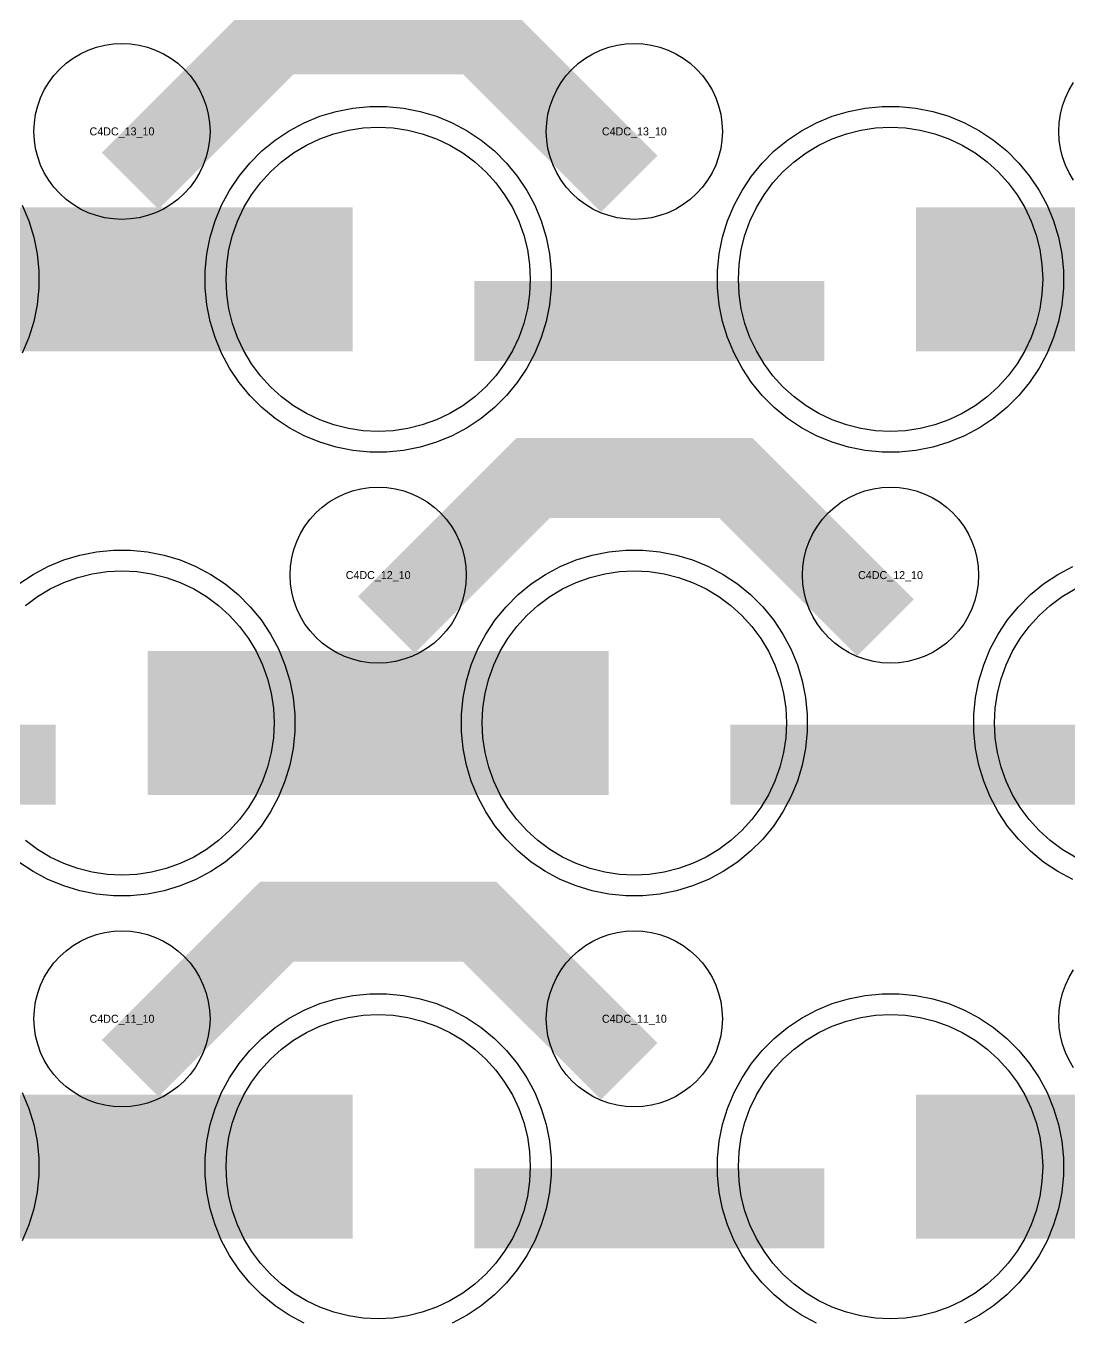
# Model space of a CAD drawing. Extents: x -11880 to 11880, y -14992 to 14992.
# Drawn here: x -8830 to -8504.2, y -13363.9 to -12959.1 of the extents above; entities that cross this region are included whole.
import ezdxf
from ezdxf.enums import TextEntityAlignment as Align

# ---------------------------------------------------------------- set-up
doc = ezdxf.new("R2010")
doc.units = 0
doc.header["$MEASUREMENT"] = 0
for name, color, linetype in [('GDS_775_DT_237', 138, 'CONTINUOUS'), ('RDL1_FS', 34, 'CONTINUOUS'), ('RDL_BS', 160, 'CONTINUOUS')]:
    doc.layers.add(name, color=color, linetype=linetype)

msp = doc.modelspace()

# ---------------------------------------------------------------- linework, layer by layer
at = {"layer": 'RDL1_FS'}
for points in [[(-8720, -13085.739), (-8724.657, -13085.51), (-8729.268, -13084.826), (-8733.791, -13083.694), (-8738.181, -13082.122), (-8742.395, -13080.13), (-8746.395, -13077.732), (-8750.14, -13074.954), (-8753.594, -13071.824), (-8756.724, -13068.37), (-8759.502, -13064.625), (-8761.9, -13060.625), (-8763.892, -13056.411), (-8765.464, -13052.021), (-8766.596, -13047.498), (-8767.28, -13042.887), (-8767.509, -13038.23), (-8767.28, -13033.573), (-8766.596, -13028.962), (-8765.464, -13024.439), (-8763.892, -13020.049), (-8761.9, -13015.835), (-8759.502, -13011.835), (-8756.724, -13008.09), (-8753.594, -13004.636), (-8750.14, -13001.506), (-8746.395, -12998.728), (-8742.395, -12996.33), (-8738.181, -12994.338), (-8733.791, -12992.766), (-8729.268, -12991.634), (-8724.657, -12990.95), (-8720, -12990.721), (-8715.343, -12990.95), (-8710.732, -12991.634), (-8706.209, -12992.766), (-8701.819, -12994.338), (-8697.605, -12996.33), (-8693.605, -12998.728), (-8689.86, -13001.506), (-8686.406, -13004.636), (-8683.276, -13008.09), (-8680.498, -13011.835), (-8678.1, -13015.835), (-8676.108, -13020.049), (-8674.536, -13024.439), (-8673.404, -13028.962), (-8672.72, -13033.573), (-8672.491, -13038.23), (-8672.72, -13042.887), (-8673.404, -13047.498), (-8674.536, -13052.021), (-8676.108, -13056.411), (-8678.1, -13060.625), (-8680.498, -13064.625), (-8683.276, -13068.37), (-8686.406, -13071.824), (-8689.86, -13074.954), (-8693.605, -13077.732), (-8697.605, -13080.13), (-8701.819, -13082.122), (-8706.209, -13083.694), (-8710.732, -13084.826), (-8715.343, -13085.51)], [(-8560, -13085.739), (-8564.657, -13085.51), (-8569.268, -13084.826), (-8573.791, -13083.694), (-8578.181, -13082.122), (-8582.395, -13080.13), (-8586.395, -13077.732), (-8590.14, -13074.954), (-8593.594, -13071.824), (-8596.724, -13068.37), (-8599.502, -13064.625), (-8601.9, -13060.625), (-8603.892, -13056.411), (-8605.464, -13052.021), (-8606.596, -13047.498), (-8607.28, -13042.887), (-8607.509, -13038.23), (-8607.28, -13033.573), (-8606.596, -13028.962), (-8605.464, -13024.439), (-8603.892, -13020.049), (-8601.9, -13015.835), (-8599.502, -13011.835), (-8596.724, -13008.09), (-8593.594, -13004.636), (-8590.14, -13001.506), (-8586.395, -12998.728), (-8582.395, -12996.33), (-8578.181, -12994.338), (-8573.791, -12992.766), (-8569.268, -12991.634), (-8564.657, -12990.95), (-8560, -12990.721), (-8555.343, -12990.95), (-8550.732, -12991.634), (-8546.209, -12992.766), (-8541.819, -12994.338), (-8537.605, -12996.33), (-8533.605, -12998.728), (-8529.86, -13001.506), (-8526.406, -13004.636), (-8523.276, -13008.09), (-8520.498, -13011.835), (-8518.1, -13015.835), (-8516.108, -13020.049), (-8514.536, -13024.439), (-8513.404, -13028.962), (-8512.72, -13033.573), (-8512.491, -13038.23), (-8512.72, -13042.887), (-8513.404, -13047.498), (-8514.536, -13052.021), (-8516.108, -13056.411), (-8518.1, -13060.625), (-8520.498, -13064.625), (-8523.276, -13068.37), (-8526.406, -13071.824), (-8529.86, -13074.954), (-8533.605, -13077.732), (-8537.605, -13080.13), (-8541.819, -13082.122), (-8546.209, -13083.694), (-8550.732, -13084.826), (-8555.343, -13085.51)], [(-8640, -13224.304), (-8644.657, -13224.075), (-8649.268, -13223.391), (-8653.791, -13222.259), (-8658.181, -13220.687), (-8662.395, -13218.695), (-8666.395, -13216.297), (-8670.14, -13213.519), (-8673.594, -13210.389), (-8676.724, -13206.935), (-8679.502, -13203.19), (-8681.9, -13199.19), (-8683.892, -13194.976), (-8685.464, -13190.586), (-8686.596, -13186.063), (-8687.28, -13181.452), (-8687.509, -13176.795), (-8687.28, -13172.138), (-8686.596, -13167.527), (-8685.464, -13163.004), (-8683.892, -13158.614), (-8681.9, -13154.4), (-8679.502, -13150.4), (-8676.724, -13146.655), (-8673.594, -13143.201), (-8670.14, -13140.071), (-8666.395, -13137.293), (-8662.395, -13134.895), (-8658.181, -13132.903), (-8653.791, -13131.331), (-8649.268, -13130.199), (-8644.657, -13129.515), (-8640, -13129.286), (-8635.343, -13129.515), (-8630.732, -13130.199), (-8626.209, -13131.331), (-8621.819, -13132.903), (-8617.605, -13134.895), (-8613.605, -13137.293), (-8609.86, -13140.071), (-8606.406, -13143.201), (-8603.276, -13146.655), (-8600.498, -13150.4), (-8598.1, -13154.4), (-8596.108, -13158.614), (-8594.536, -13163.004), (-8593.404, -13167.527), (-8592.72, -13172.138), (-8592.491, -13176.795), (-8592.72, -13181.452), (-8593.404, -13186.063), (-8594.536, -13190.586), (-8596.108, -13194.976), (-8598.1, -13199.19), (-8600.498, -13203.19), (-8603.276, -13206.935), (-8606.406, -13210.389), (-8609.86, -13213.519), (-8613.605, -13216.297), (-8617.605, -13218.695), (-8621.819, -13220.687), (-8626.209, -13222.259), (-8630.732, -13223.391), (-8635.343, -13224.075)], [(-8720, -13362.869), (-8724.657, -13362.64), (-8729.268, -13361.956), (-8733.791, -13360.824), (-8738.181, -13359.252), (-8742.395, -13357.26), (-8746.395, -13354.862), (-8750.14, -13352.084), (-8753.594, -13348.954), (-8756.724, -13345.5), (-8759.502, -13341.755), (-8761.9, -13337.755), (-8763.892, -13333.541), (-8765.464, -13329.151), (-8766.596, -13324.628), (-8767.28, -13320.017), (-8767.509, -13315.36), (-8767.28, -13310.703), (-8766.596, -13306.092), (-8765.464, -13301.569), (-8763.892, -13297.179), (-8761.9, -13292.965), (-8759.502, -13288.965), (-8756.724, -13285.22), (-8753.594, -13281.766), (-8750.14, -13278.636), (-8746.395, -13275.858), (-8742.395, -13273.46), (-8738.181, -13271.468), (-8733.791, -13269.896), (-8729.268, -13268.764), (-8724.657, -13268.08), (-8720, -13267.851), (-8715.343, -13268.08), (-8710.732, -13268.764), (-8706.209, -13269.896), (-8701.819, -13271.468), (-8697.605, -13273.46), (-8693.605, -13275.858), (-8689.86, -13278.636), (-8686.406, -13281.766), (-8683.276, -13285.22), (-8680.498, -13288.965), (-8678.1, -13292.965), (-8676.108, -13297.179), (-8674.536, -13301.569), (-8673.404, -13306.092), (-8672.72, -13310.703), (-8672.491, -13315.36), (-8672.72, -13320.017), (-8673.404, -13324.628), (-8674.536, -13329.151), (-8676.108, -13333.541), (-8678.1, -13337.755), (-8680.498, -13341.755), (-8683.276, -13345.5), (-8686.406, -13348.954), (-8689.86, -13352.084), (-8693.605, -13354.862), (-8697.605, -13357.26), (-8701.819, -13359.252), (-8706.209, -13360.824), (-8710.732, -13361.956), (-8715.343, -13362.64)], [(-8560, -13362.869), (-8564.657, -13362.64), (-8569.268, -13361.956), (-8573.791, -13360.824), (-8578.181, -13359.252), (-8582.395, -13357.26), (-8586.395, -13354.862), (-8590.14, -13352.084), (-8593.594, -13348.954), (-8596.724, -13345.5), (-8599.502, -13341.755), (-8601.9, -13337.755), (-8603.892, -13333.541), (-8605.464, -13329.151), (-8606.596, -13324.628), (-8607.28, -13320.017), (-8607.509, -13315.36), (-8607.28, -13310.703), (-8606.596, -13306.092), (-8605.464, -13301.569), (-8603.892, -13297.179), (-8601.9, -13292.965), (-8599.502, -13288.965), (-8596.724, -13285.22), (-8593.594, -13281.766), (-8590.14, -13278.636), (-8586.395, -13275.858), (-8582.395, -13273.46), (-8578.181, -13271.468), (-8573.791, -13269.896), (-8569.268, -13268.764), (-8564.657, -13268.08), (-8560, -13267.851), (-8555.343, -13268.08), (-8550.732, -13268.764), (-8546.209, -13269.896), (-8541.819, -13271.468), (-8537.605, -13273.46), (-8533.605, -13275.858), (-8529.86, -13278.636), (-8526.406, -13281.766), (-8523.276, -13285.22), (-8520.498, -13288.965), (-8518.1, -13292.965), (-8516.108, -13297.179), (-8514.536, -13301.569), (-8513.404, -13306.092), (-8512.72, -13310.703), (-8512.491, -13315.36), (-8512.72, -13320.017), (-8513.404, -13324.628), (-8514.536, -13329.151), (-8516.108, -13333.541), (-8518.1, -13337.755), (-8520.498, -13341.755), (-8523.276, -13345.5), (-8526.406, -13348.954), (-8529.86, -13352.084), (-8533.605, -13354.862), (-8537.605, -13357.26), (-8541.819, -13359.252), (-8546.209, -13360.824), (-8550.732, -13361.956), (-8555.343, -13362.64)]]:
    msp.add_lwpolyline(points, close=True, dxfattribs=at)
for points in [[(-8871.998, -13038.23, 45, 45, 0), (-8799.998, -13038.23, 45, 45, 0)], [(-8799.998, -13038.23, 45, 45, 0), (-8727.998, -13038.23, 45, 45, 0)], [(-8551.998, -13038.23, 45, 45, 0), (-8479.998, -13038.23, 45, 45, 0)], [(-8791.998, -13176.795, 45, 45, 0), (-8719.998, -13176.795, 45, 45, 0)], [(-8719.998, -13176.795, 45, 45, 0), (-8647.998, -13176.795, 45, 45, 0)], [(-8871.998, -13315.36, 45, 45, 0), (-8799.998, -13315.36, 45, 45, 0)], [(-8799.998, -13315.36, 45, 45, 0), (-8727.998, -13315.36, 45, 45, 0)], [(-8551.998, -13315.36, 45, 45, 0), (-8479.998, -13315.36, 45, 45, 0)]]:
    msp.add_lwpolyline(points, format="xyseb", dxfattribs=at)
for points in [[(-8830.14, -13140.071), (-8826.395, -13137.293), (-8822.395, -13134.895), (-8818.181, -13132.903), (-8813.791, -13131.331), (-8809.268, -13130.199), (-8804.657, -13129.515), (-8800, -13129.286), (-8795.343, -13129.515), (-8790.732, -13130.199), (-8786.209, -13131.331), (-8781.819, -13132.903), (-8777.605, -13134.895), (-8773.605, -13137.293), (-8769.86, -13140.071), (-8766.406, -13143.201), (-8763.276, -13146.655), (-8760.498, -13150.4), (-8758.1, -13154.4), (-8756.108, -13158.614), (-8754.536, -13163.004), (-8753.404, -13167.527), (-8752.72, -13172.138), (-8752.491, -13176.795), (-8752.72, -13181.452), (-8753.404, -13186.063), (-8754.536, -13190.586), (-8756.108, -13194.976), (-8758.1, -13199.19), (-8760.498, -13203.19), (-8763.276, -13206.935), (-8766.406, -13210.389), (-8769.86, -13213.519), (-8773.605, -13216.297), (-8777.605, -13218.695), (-8781.819, -13220.687), (-8786.209, -13222.259), (-8790.732, -13223.391), (-8795.343, -13224.075), (-8800, -13224.304), (-8804.657, -13224.075), (-8809.268, -13223.391), (-8813.791, -13222.259), (-8818.181, -13220.687), (-8822.395, -13218.695), (-8826.395, -13216.297), (-8830.14, -13213.519)], [(-8502.395, -13218.695), (-8506.395, -13216.297), (-8510.14, -13213.519), (-8513.594, -13210.389), (-8516.724, -13206.935), (-8519.502, -13203.19), (-8521.9, -13199.19), (-8523.892, -13194.976), (-8525.464, -13190.586), (-8526.596, -13186.063), (-8527.28, -13181.452), (-8527.509, -13176.795), (-8527.28, -13172.138), (-8526.596, -13167.527), (-8525.464, -13163.004), (-8523.892, -13158.614), (-8521.9, -13154.4), (-8519.502, -13150.4), (-8516.724, -13146.655), (-8513.594, -13143.201), (-8510.14, -13140.071), (-8506.395, -13137.293), (-8502.395, -13134.895)]]:
    msp.add_lwpolyline(points, dxfattribs=at)
at = {"layer": 'RDL_BS'}
for points in [[(-8797.438, -13007.544, 25, 25, 0), (-8751.623, -12961.729, 25, 25, 0), (-8718.07, -12961.729, 25, 25, 0)], [(-8641.599, -13008.443, 25, 25, 0), (-8688.313, -12961.729, 25, 25, 0), (-8718.071, -12961.729, 25, 25, 0)], [(-8689.984, -13051.243, 25, 25, 0), (-8580.719, -13051.243, 25, 25, 0)], [(-8717.438, -13146.109, 25, 25, 0), (-8671.623, -13100.294, 25, 25, 0), (-8638.07, -13100.294, 25, 25, 0)], [(-8561.599, -13147.008, 25, 25, 0), (-8608.313, -13100.294, 25, 25, 0), (-8638.071, -13100.294, 25, 25, 0)], [(-8929.984, -13189.808, 25, 25, 0), (-8820.719, -13189.808, 25, 25, 0)], [(-8609.984, -13189.808, 25, 25, 0), (-8500.719, -13189.808, 25, 25, 0)], [(-8797.438, -13284.674, 25, 25, 0), (-8751.623, -13238.859, 25, 25, 0), (-8718.07, -13238.859, 25, 25, 0)], [(-8641.599, -13285.573, 25, 25, 0), (-8688.313, -13238.859, 25, 25, 0), (-8718.071, -13238.859, 25, 25, 0)], [(-8689.984, -13328.373, 25, 25, 0), (-8580.719, -13328.373, 25, 25, 0)]]:
    msp.add_lwpolyline(points, format="xyseb", dxfattribs=at)
for points in [[(-8800, -13019.536), (-8802.693, -13019.404), (-8805.365, -13019.008), (-8807.984, -13018.351), (-8810.519, -13017.444), (-8812.956, -13016.292), (-8815.28, -13014.899), (-8817.443, -13013.296), (-8819.442, -13011.484), (-8821.254, -13009.485), (-8822.857, -13007.322), (-8824.25, -13004.998), (-8825.402, -13002.561), (-8826.309, -13000.026), (-8826.966, -12997.407), (-8827.362, -12994.735), (-8827.494, -12992.042), (-8827.362, -12989.349), (-8826.966, -12986.677), (-8826.309, -12984.058), (-8825.402, -12981.523), (-8824.25, -12979.086), (-8822.857, -12976.762), (-8821.254, -12974.599), (-8819.442, -12972.6), (-8817.443, -12970.788), (-8815.28, -12969.185), (-8812.956, -12967.792), (-8810.519, -12966.64), (-8807.984, -12965.733), (-8805.365, -12965.076), (-8802.693, -12964.68), (-8800, -12964.548), (-8797.307, -12964.68), (-8794.635, -12965.076), (-8792.016, -12965.733), (-8789.481, -12966.64), (-8787.044, -12967.792), (-8784.72, -12969.185), (-8782.557, -12970.788), (-8780.558, -12972.6), (-8778.746, -12974.599), (-8777.143, -12976.762), (-8775.75, -12979.086), (-8774.598, -12981.523), (-8773.691, -12984.058), (-8773.034, -12986.677), (-8772.638, -12989.349), (-8772.506, -12992.042), (-8772.638, -12994.735), (-8773.034, -12997.407), (-8773.691, -13000.026), (-8774.598, -13002.561), (-8775.75, -13004.998), (-8777.143, -13007.322), (-8778.746, -13009.485), (-8780.558, -13011.484), (-8782.557, -13013.296), (-8784.72, -13014.899), (-8787.044, -13016.292), (-8789.481, -13017.444), (-8792.016, -13018.351), (-8794.635, -13019.008), (-8797.307, -13019.404)], [(-8640, -13019.536), (-8642.693, -13019.404), (-8645.365, -13019.008), (-8647.984, -13018.351), (-8650.519, -13017.444), (-8652.956, -13016.292), (-8655.28, -13014.899), (-8657.443, -13013.296), (-8659.442, -13011.484), (-8661.254, -13009.485), (-8662.857, -13007.322), (-8664.25, -13004.998), (-8665.402, -13002.561), (-8666.309, -13000.026), (-8666.966, -12997.407), (-8667.362, -12994.735), (-8667.494, -12992.042), (-8667.362, -12989.349), (-8666.966, -12986.677), (-8666.309, -12984.058), (-8665.402, -12981.523), (-8664.25, -12979.086), (-8662.857, -12976.762), (-8661.254, -12974.599), (-8659.442, -12972.6), (-8657.443, -12970.788), (-8655.28, -12969.185), (-8652.956, -12967.792), (-8650.519, -12966.64), (-8647.984, -12965.733), (-8645.365, -12965.076), (-8642.693, -12964.68), (-8640, -12964.548), (-8637.307, -12964.68), (-8634.635, -12965.076), (-8632.016, -12965.733), (-8629.481, -12966.64), (-8627.044, -12967.792), (-8624.72, -12969.185), (-8622.557, -12970.788), (-8620.558, -12972.6), (-8618.746, -12974.599), (-8617.143, -12976.762), (-8615.75, -12979.086), (-8614.598, -12981.523), (-8613.691, -12984.058), (-8613.034, -12986.677), (-8612.638, -12989.349), (-8612.506, -12992.042), (-8612.638, -12994.735), (-8613.034, -12997.407), (-8613.691, -13000.026), (-8614.598, -13002.561), (-8615.75, -13004.998), (-8617.143, -13007.322), (-8618.746, -13009.485), (-8620.558, -13011.484), (-8622.557, -13013.296), (-8624.72, -13014.899), (-8627.044, -13016.292), (-8629.481, -13017.444), (-8632.016, -13018.351), (-8634.635, -13019.008), (-8637.307, -13019.404)], [(-8722.644, -13092.23), (-8727.938, -13091.713), (-8733.165, -13090.667), (-8738.205, -13089.136), (-8743.115, -13087.105), (-8747.777, -13084.613), (-8752.191, -13081.666), (-8756.292, -13078.304), (-8760.074, -13074.522), (-8763.436, -13070.421), (-8766.383, -13066.007), (-8768.875, -13061.345), (-8770.906, -13056.435), (-8772.437, -13051.395), (-8773.483, -13046.168), (-8774, -13040.874), (-8774, -13035.586), (-8773.483, -13030.292), (-8772.437, -13025.065), (-8770.906, -13020.025), (-8768.875, -13015.115), (-8766.383, -13010.453), (-8763.436, -13006.039), (-8760.074, -13001.938), (-8756.292, -12998.156), (-8752.191, -12994.794), (-8747.777, -12991.847), (-8743.115, -12989.355), (-8738.205, -12987.324), (-8733.165, -12985.793), (-8727.938, -12984.747), (-8722.644, -12984.23), (-8717.356, -12984.23), (-8712.062, -12984.747), (-8706.835, -12985.793), (-8701.795, -12987.324), (-8696.885, -12989.355), (-8692.223, -12991.847), (-8687.809, -12994.794), (-8683.708, -12998.156), (-8679.926, -13001.938), (-8676.564, -13006.039), (-8673.617, -13010.453), (-8671.125, -13015.115), (-8669.094, -13020.025), (-8667.563, -13025.065), (-8666.517, -13030.292), (-8666, -13035.586), (-8666, -13040.874), (-8666.517, -13046.168), (-8667.563, -13051.395), (-8669.094, -13056.435), (-8671.125, -13061.345), (-8673.617, -13066.007), (-8676.564, -13070.421), (-8679.926, -13074.522), (-8683.708, -13078.304), (-8687.809, -13081.666), (-8692.223, -13084.613), (-8696.885, -13087.105), (-8701.795, -13089.136), (-8706.835, -13090.667), (-8712.062, -13091.713), (-8717.356, -13092.23)], [(-8562.644, -13092.23), (-8567.938, -13091.713), (-8573.165, -13090.667), (-8578.205, -13089.136), (-8583.115, -13087.105), (-8587.777, -13084.613), (-8592.191, -13081.666), (-8596.292, -13078.304), (-8600.074, -13074.522), (-8603.436, -13070.421), (-8606.383, -13066.007), (-8608.875, -13061.345), (-8610.906, -13056.435), (-8612.437, -13051.395), (-8613.483, -13046.168), (-8614, -13040.874), (-8614, -13035.586), (-8613.483, -13030.292), (-8612.437, -13025.065), (-8610.906, -13020.025), (-8608.875, -13015.115), (-8606.383, -13010.453), (-8603.436, -13006.039), (-8600.074, -13001.938), (-8596.292, -12998.156), (-8592.191, -12994.794), (-8587.777, -12991.847), (-8583.115, -12989.355), (-8578.205, -12987.324), (-8573.165, -12985.793), (-8567.938, -12984.747), (-8562.644, -12984.23), (-8557.356, -12984.23), (-8552.062, -12984.747), (-8546.835, -12985.793), (-8541.795, -12987.324), (-8536.885, -12989.355), (-8532.223, -12991.847), (-8527.809, -12994.794), (-8523.708, -12998.156), (-8519.926, -13001.938), (-8516.564, -13006.039), (-8513.617, -13010.453), (-8511.125, -13015.115), (-8509.094, -13020.025), (-8507.563, -13025.065), (-8506.517, -13030.292), (-8506, -13035.586), (-8506, -13040.874), (-8506.517, -13046.168), (-8507.563, -13051.395), (-8509.094, -13056.435), (-8511.125, -13061.345), (-8513.617, -13066.007), (-8516.564, -13070.421), (-8519.926, -13074.522), (-8523.708, -13078.304), (-8527.809, -13081.666), (-8532.223, -13084.613), (-8536.885, -13087.105), (-8541.795, -13089.136), (-8546.835, -13090.667), (-8552.062, -13091.713), (-8557.356, -13092.23)], [(-8720, -13158.101), (-8722.693, -13157.969), (-8725.365, -13157.573), (-8727.984, -13156.916), (-8730.519, -13156.009), (-8732.956, -13154.857), (-8735.28, -13153.464), (-8737.443, -13151.861), (-8739.442, -13150.049), (-8741.254, -13148.05), (-8742.857, -13145.887), (-8744.25, -13143.563), (-8745.402, -13141.126), (-8746.309, -13138.591), (-8746.966, -13135.972), (-8747.362, -13133.3), (-8747.494, -13130.607), (-8747.362, -13127.914), (-8746.966, -13125.242), (-8746.309, -13122.623), (-8745.402, -13120.088), (-8744.25, -13117.651), (-8742.857, -13115.327), (-8741.254, -13113.164), (-8739.442, -13111.165), (-8737.443, -13109.353), (-8735.28, -13107.75), (-8732.956, -13106.357), (-8730.519, -13105.205), (-8727.984, -13104.298), (-8725.365, -13103.641), (-8722.693, -13103.245), (-8720, -13103.113), (-8717.307, -13103.245), (-8714.635, -13103.641), (-8712.016, -13104.298), (-8709.481, -13105.205), (-8707.044, -13106.357), (-8704.72, -13107.75), (-8702.557, -13109.353), (-8700.558, -13111.165), (-8698.746, -13113.164), (-8697.143, -13115.327), (-8695.75, -13117.651), (-8694.598, -13120.088), (-8693.691, -13122.623), (-8693.034, -13125.242), (-8692.638, -13127.914), (-8692.506, -13130.607), (-8692.638, -13133.3), (-8693.034, -13135.972), (-8693.691, -13138.591), (-8694.598, -13141.126), (-8695.75, -13143.563), (-8697.143, -13145.887), (-8698.746, -13148.05), (-8700.558, -13150.049), (-8702.557, -13151.861), (-8704.72, -13153.464), (-8707.044, -13154.857), (-8709.481, -13156.009), (-8712.016, -13156.916), (-8714.635, -13157.573), (-8717.307, -13157.969)], [(-8560, -13158.101), (-8562.693, -13157.969), (-8565.365, -13157.573), (-8567.984, -13156.916), (-8570.519, -13156.009), (-8572.956, -13154.857), (-8575.28, -13153.464), (-8577.443, -13151.861), (-8579.442, -13150.049), (-8581.254, -13148.05), (-8582.857, -13145.887), (-8584.25, -13143.563), (-8585.402, -13141.126), (-8586.309, -13138.591), (-8586.966, -13135.972), (-8587.362, -13133.3), (-8587.494, -13130.607), (-8587.362, -13127.914), (-8586.966, -13125.242), (-8586.309, -13122.623), (-8585.402, -13120.088), (-8584.25, -13117.651), (-8582.857, -13115.327), (-8581.254, -13113.164), (-8579.442, -13111.165), (-8577.443, -13109.353), (-8575.28, -13107.75), (-8572.956, -13106.357), (-8570.519, -13105.205), (-8567.984, -13104.298), (-8565.365, -13103.641), (-8562.693, -13103.245), (-8560, -13103.113), (-8557.307, -13103.245), (-8554.635, -13103.641), (-8552.016, -13104.298), (-8549.481, -13105.205), (-8547.044, -13106.357), (-8544.72, -13107.75), (-8542.557, -13109.353), (-8540.558, -13111.165), (-8538.746, -13113.164), (-8537.143, -13115.327), (-8535.75, -13117.651), (-8534.598, -13120.088), (-8533.691, -13122.623), (-8533.034, -13125.242), (-8532.638, -13127.914), (-8532.506, -13130.607), (-8532.638, -13133.3), (-8533.034, -13135.972), (-8533.691, -13138.591), (-8534.598, -13141.126), (-8535.75, -13143.563), (-8537.143, -13145.887), (-8538.746, -13148.05), (-8540.558, -13150.049), (-8542.557, -13151.861), (-8544.72, -13153.464), (-8547.044, -13154.857), (-8549.481, -13156.009), (-8552.016, -13156.916), (-8554.635, -13157.573), (-8557.307, -13157.969)], [(-8642.644, -13230.795), (-8647.938, -13230.278), (-8653.165, -13229.232), (-8658.205, -13227.701), (-8663.115, -13225.67), (-8667.777, -13223.178), (-8672.191, -13220.231), (-8676.292, -13216.869), (-8680.074, -13213.087), (-8683.436, -13208.986), (-8686.383, -13204.572), (-8688.875, -13199.91), (-8690.906, -13195), (-8692.437, -13189.96), (-8693.483, -13184.733), (-8694, -13179.439), (-8694, -13174.151), (-8693.483, -13168.857), (-8692.437, -13163.63), (-8690.906, -13158.59), (-8688.875, -13153.68), (-8686.383, -13149.018), (-8683.436, -13144.604), (-8680.074, -13140.503), (-8676.292, -13136.721), (-8672.191, -13133.359), (-8667.777, -13130.412), (-8663.115, -13127.92), (-8658.205, -13125.889), (-8653.165, -13124.358), (-8647.938, -13123.312), (-8642.644, -13122.795), (-8637.356, -13122.795), (-8632.062, -13123.312), (-8626.835, -13124.358), (-8621.795, -13125.889), (-8616.885, -13127.92), (-8612.223, -13130.412), (-8607.809, -13133.359), (-8603.708, -13136.721), (-8599.926, -13140.503), (-8596.564, -13144.604), (-8593.617, -13149.018), (-8591.125, -13153.68), (-8589.094, -13158.59), (-8587.563, -13163.63), (-8586.517, -13168.857), (-8586, -13174.151), (-8586, -13179.439), (-8586.517, -13184.733), (-8587.563, -13189.96), (-8589.094, -13195), (-8591.125, -13199.91), (-8593.617, -13204.572), (-8596.564, -13208.986), (-8599.926, -13213.087), (-8603.708, -13216.869), (-8607.809, -13220.231), (-8612.223, -13223.178), (-8616.885, -13225.67), (-8621.795, -13227.701), (-8626.835, -13229.232), (-8632.062, -13230.278), (-8637.356, -13230.795)], [(-8800, -13296.666), (-8802.693, -13296.534), (-8805.365, -13296.138), (-8807.984, -13295.481), (-8810.519, -13294.574), (-8812.956, -13293.422), (-8815.28, -13292.029), (-8817.443, -13290.426), (-8819.442, -13288.614), (-8821.254, -13286.615), (-8822.857, -13284.452), (-8824.25, -13282.128), (-8825.402, -13279.691), (-8826.309, -13277.156), (-8826.966, -13274.537), (-8827.362, -13271.865), (-8827.494, -13269.172), (-8827.362, -13266.479), (-8826.966, -13263.807), (-8826.309, -13261.188), (-8825.402, -13258.653), (-8824.25, -13256.216), (-8822.857, -13253.892), (-8821.254, -13251.729), (-8819.442, -13249.73), (-8817.443, -13247.918), (-8815.28, -13246.315), (-8812.956, -13244.922), (-8810.519, -13243.77), (-8807.984, -13242.863), (-8805.365, -13242.206), (-8802.693, -13241.81), (-8800, -13241.678), (-8797.307, -13241.81), (-8794.635, -13242.206), (-8792.016, -13242.863), (-8789.481, -13243.77), (-8787.044, -13244.922), (-8784.72, -13246.315), (-8782.557, -13247.918), (-8780.558, -13249.73), (-8778.746, -13251.729), (-8777.143, -13253.892), (-8775.75, -13256.216), (-8774.598, -13258.653), (-8773.691, -13261.188), (-8773.034, -13263.807), (-8772.638, -13266.479), (-8772.506, -13269.172), (-8772.638, -13271.865), (-8773.034, -13274.537), (-8773.691, -13277.156), (-8774.598, -13279.691), (-8775.75, -13282.128), (-8777.143, -13284.452), (-8778.746, -13286.615), (-8780.558, -13288.614), (-8782.557, -13290.426), (-8784.72, -13292.029), (-8787.044, -13293.422), (-8789.481, -13294.574), (-8792.016, -13295.481), (-8794.635, -13296.138), (-8797.307, -13296.534)], [(-8640, -13296.666), (-8642.693, -13296.534), (-8645.365, -13296.138), (-8647.984, -13295.481), (-8650.519, -13294.574), (-8652.956, -13293.422), (-8655.28, -13292.029), (-8657.443, -13290.426), (-8659.442, -13288.614), (-8661.254, -13286.615), (-8662.857, -13284.452), (-8664.25, -13282.128), (-8665.402, -13279.691), (-8666.309, -13277.156), (-8666.966, -13274.537), (-8667.362, -13271.865), (-8667.494, -13269.172), (-8667.362, -13266.479), (-8666.966, -13263.807), (-8666.309, -13261.188), (-8665.402, -13258.653), (-8664.25, -13256.216), (-8662.857, -13253.892), (-8661.254, -13251.729), (-8659.442, -13249.73), (-8657.443, -13247.918), (-8655.28, -13246.315), (-8652.956, -13244.922), (-8650.519, -13243.77), (-8647.984, -13242.863), (-8645.365, -13242.206), (-8642.693, -13241.81), (-8640, -13241.678), (-8637.307, -13241.81), (-8634.635, -13242.206), (-8632.016, -13242.863), (-8629.481, -13243.77), (-8627.044, -13244.922), (-8624.72, -13246.315), (-8622.557, -13247.918), (-8620.558, -13249.73), (-8618.746, -13251.729), (-8617.143, -13253.892), (-8615.75, -13256.216), (-8614.598, -13258.653), (-8613.691, -13261.188), (-8613.034, -13263.807), (-8612.638, -13266.479), (-8612.506, -13269.172), (-8612.638, -13271.865), (-8613.034, -13274.537), (-8613.691, -13277.156), (-8614.598, -13279.691), (-8615.75, -13282.128), (-8617.143, -13284.452), (-8618.746, -13286.615), (-8620.558, -13288.614), (-8622.557, -13290.426), (-8624.72, -13292.029), (-8627.044, -13293.422), (-8629.481, -13294.574), (-8632.016, -13295.481), (-8634.635, -13296.138), (-8637.307, -13296.534)]]:
    msp.add_lwpolyline(points, close=True, dxfattribs=at)
for points in [[(-8502.857, -13007.322), (-8504.25, -13004.998), (-8505.402, -13002.561), (-8506.309, -13000.026), (-8506.966, -12997.407), (-8507.362, -12994.735), (-8507.494, -12992.042), (-8507.362, -12989.349), (-8506.966, -12986.677), (-8506.309, -12984.058), (-8505.402, -12981.523), (-8504.25, -12979.086), (-8502.857, -12976.762)], [(-8831.125, -13015.115), (-8829.094, -13020.025), (-8827.563, -13025.065), (-8826.517, -13030.292), (-8826, -13035.586), (-8826, -13040.874), (-8826.517, -13046.168), (-8827.563, -13051.395), (-8829.094, -13056.435), (-8831.125, -13061.345)], [(-8832.191, -13133.359), (-8827.777, -13130.412), (-8823.115, -13127.92), (-8818.205, -13125.889), (-8813.165, -13124.358), (-8807.938, -13123.312), (-8802.644, -13122.795), (-8797.356, -13122.795), (-8792.062, -13123.312), (-8786.835, -13124.358), (-8781.795, -13125.889), (-8776.885, -13127.92), (-8772.223, -13130.412), (-8767.809, -13133.359), (-8763.708, -13136.721), (-8759.926, -13140.503), (-8756.564, -13144.604), (-8753.617, -13149.018), (-8751.125, -13153.68), (-8749.094, -13158.59), (-8747.563, -13163.63), (-8746.517, -13168.857), (-8746, -13174.151), (-8746, -13179.439), (-8746.517, -13184.733), (-8747.563, -13189.96), (-8749.094, -13195), (-8751.125, -13199.91), (-8753.617, -13204.572), (-8756.564, -13208.986), (-8759.926, -13213.087), (-8763.708, -13216.869), (-8767.809, -13220.231), (-8772.223, -13223.178), (-8776.885, -13225.67), (-8781.795, -13227.701), (-8786.835, -13229.232), (-8792.062, -13230.278), (-8797.356, -13230.795), (-8802.644, -13230.795), (-8807.938, -13230.278), (-8813.165, -13229.232), (-8818.205, -13227.701), (-8823.115, -13225.67), (-8827.777, -13223.178), (-8832.191, -13220.231)], [(-8503.115, -13225.67), (-8507.777, -13223.178), (-8512.191, -13220.231), (-8516.292, -13216.869), (-8520.074, -13213.087), (-8523.436, -13208.986), (-8526.383, -13204.572), (-8528.875, -13199.91), (-8530.906, -13195), (-8532.437, -13189.96), (-8533.483, -13184.733), (-8534, -13179.439), (-8534, -13174.151), (-8533.483, -13168.857), (-8532.437, -13163.63), (-8530.906, -13158.59), (-8528.875, -13153.68), (-8526.383, -13149.018), (-8523.436, -13144.604), (-8520.074, -13140.503), (-8516.292, -13136.721), (-8512.191, -13133.359), (-8507.777, -13130.412), (-8503.115, -13127.92)], [(-8502.857, -13284.452), (-8504.25, -13282.128), (-8505.402, -13279.691), (-8506.309, -13277.156), (-8506.966, -13274.537), (-8507.362, -13271.865), (-8507.494, -13269.172), (-8507.362, -13266.479), (-8506.966, -13263.807), (-8506.309, -13261.188), (-8505.402, -13258.653), (-8504.25, -13256.216), (-8502.857, -13253.892)], [(-8743.115, -13364.235), (-8747.777, -13361.743), (-8752.191, -13358.796), (-8756.292, -13355.434), (-8760.074, -13351.652), (-8763.436, -13347.551), (-8766.383, -13343.137), (-8768.875, -13338.475), (-8770.906, -13333.565), (-8772.437, -13328.525), (-8773.483, -13323.298), (-8774, -13318.004), (-8774, -13312.716), (-8773.483, -13307.422), (-8772.437, -13302.195), (-8770.906, -13297.155), (-8768.875, -13292.245), (-8766.383, -13287.583), (-8763.436, -13283.169), (-8760.074, -13279.068), (-8756.292, -13275.286), (-8752.191, -13271.924), (-8747.777, -13268.977), (-8743.115, -13266.485), (-8738.205, -13264.454), (-8733.165, -13262.923), (-8727.938, -13261.877), (-8722.644, -13261.36), (-8717.356, -13261.36), (-8712.062, -13261.877), (-8706.835, -13262.923), (-8701.795, -13264.454), (-8696.885, -13266.485), (-8692.223, -13268.977), (-8687.809, -13271.924), (-8683.708, -13275.286), (-8679.926, -13279.068), (-8676.564, -13283.169), (-8673.617, -13287.583), (-8671.125, -13292.245), (-8669.094, -13297.155), (-8667.563, -13302.195), (-8666.517, -13307.422), (-8666, -13312.716), (-8666, -13318.004), (-8666.517, -13323.298), (-8667.563, -13328.525), (-8669.094, -13333.565), (-8671.125, -13338.475), (-8673.617, -13343.137), (-8676.564, -13347.551), (-8679.926, -13351.652), (-8683.708, -13355.434), (-8687.809, -13358.796), (-8692.223, -13361.743), (-8696.885, -13364.235)], [(-8583.115, -13364.235), (-8587.777, -13361.743), (-8592.191, -13358.796), (-8596.292, -13355.434), (-8600.074, -13351.652), (-8603.436, -13347.551), (-8606.383, -13343.137), (-8608.875, -13338.475), (-8610.906, -13333.565), (-8612.437, -13328.525), (-8613.483, -13323.298), (-8614, -13318.004), (-8614, -13312.716), (-8613.483, -13307.422), (-8612.437, -13302.195), (-8610.906, -13297.155), (-8608.875, -13292.245), (-8606.383, -13287.583), (-8603.436, -13283.169), (-8600.074, -13279.068), (-8596.292, -13275.286), (-8592.191, -13271.924), (-8587.777, -13268.977), (-8583.115, -13266.485), (-8578.205, -13264.454), (-8573.165, -13262.923), (-8567.938, -13261.877), (-8562.644, -13261.36), (-8557.356, -13261.36), (-8552.062, -13261.877), (-8546.835, -13262.923), (-8541.795, -13264.454), (-8536.885, -13266.485), (-8532.223, -13268.977), (-8527.809, -13271.924), (-8523.708, -13275.286), (-8519.926, -13279.068), (-8516.564, -13283.169), (-8513.617, -13287.583), (-8511.125, -13292.245), (-8509.094, -13297.155), (-8507.563, -13302.195), (-8506.517, -13307.422), (-8506, -13312.716), (-8506, -13318.004), (-8506.517, -13323.298), (-8507.563, -13328.525), (-8509.094, -13333.565), (-8511.125, -13338.475), (-8513.617, -13343.137), (-8516.564, -13347.551), (-8519.926, -13351.652), (-8523.708, -13355.434), (-8527.809, -13358.796), (-8532.223, -13361.743), (-8536.885, -13364.235)], [(-8831.125, -13292.245), (-8829.094, -13297.155), (-8827.563, -13302.195), (-8826.517, -13307.422), (-8826, -13312.716), (-8826, -13318.004), (-8826.517, -13323.298), (-8827.563, -13328.525), (-8829.094, -13333.565), (-8831.125, -13338.475)]]:
    msp.add_lwpolyline(points, dxfattribs=at)

# ---------------------------------------------------------------- texts
at = {"layer": 'GDS_775_DT_237'}
for s, p in [('C4DC_13_10', (-8800, -12992.042)), ('C4DC_13_10', (-8800, -12992.042)), ('C4DC_13_10', (-8640, -12992.042)), ('C4DC_13_10', (-8640, -12992.042)), ('C4DC_12_10', (-8720, -13130.607)), ('C4DC_12_10', (-8720, -13130.607)), ('C4DC_12_10', (-8560, -13130.607)), ('C4DC_12_10', (-8560, -13130.607)), ('C4DC_11_10', (-8800, -13269.172)), ('C4DC_11_10', (-8800, -13269.172)), ('C4DC_11_10', (-8640, -13269.172)), ('C4DC_11_10', (-8640, -13269.172))]:
    msp.add_text(s, height=2.5, dxfattribs=at).set_placement(p, align=Align.MIDDLE_CENTER)

doc.saveas('drawing.dxf')
